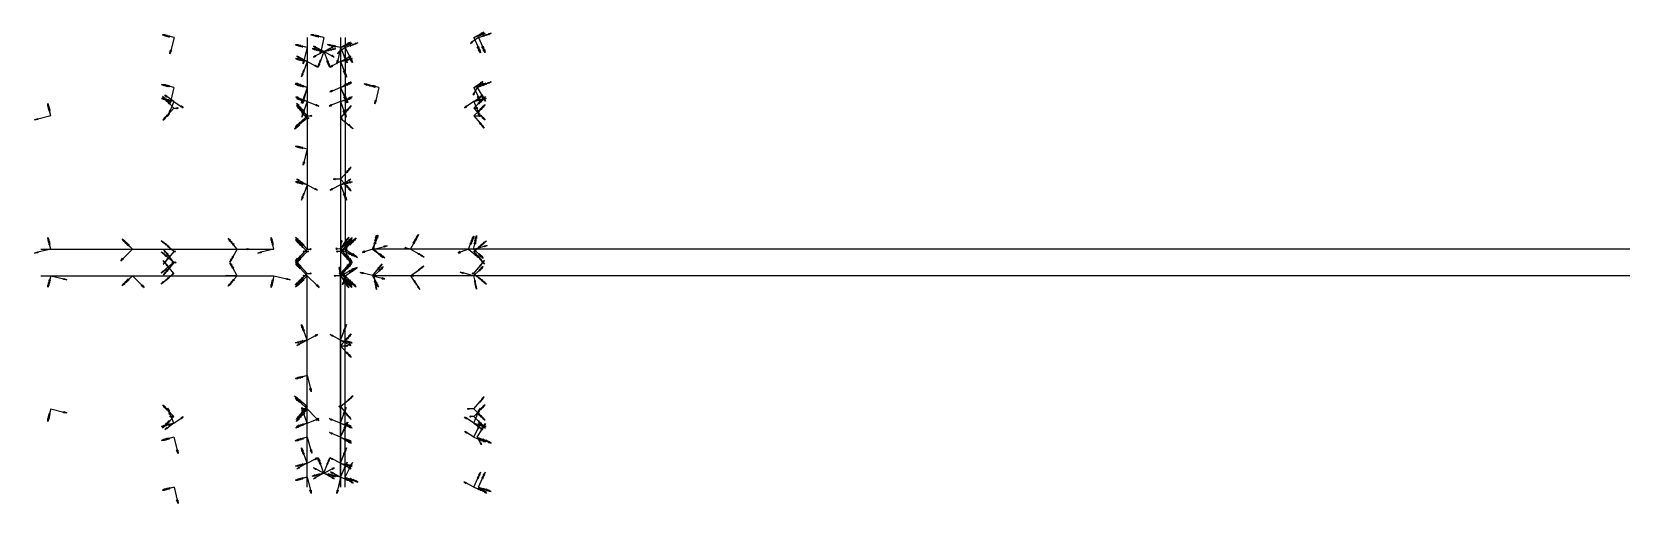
# Model space of a CAD drawing. Header units: millimetres. Extents: x -5736 to 14, y -73 to 73.
# Drawn here: x -940.6 to -463.4, y -73.2 to 69.2 of the extents above; entities that cross this region are included whole.
import ezdxf

# ---------------------------------------------------------------- set-up
doc = ezdxf.new("R2010")
doc.units = ezdxf.units.MM
for name, color, linetype in [('AutoDetect_10_36', 1, 'Continuous'), ('AutoDetect_10_43', 1, 'Continuous'), ('AutoDetect_11_42', 1, 'Continuous'), ('AutoDetect_12_40', 1, 'Continuous'), ('AutoDetect_13_39', 1, 'Continuous'), ('AutoDetect_14_38', 1, 'Continuous'), ('AutoDetect_20_46', 1, 'Continuous'), ('AutoDetect_21_45', 1, 'Continuous'), ('AutoDetect_22_54', 1, 'Continuous'), ('AutoDetect_23_53', 1, 'Continuous'), ('AutoDetect_25_25', 1, 'Continuous'), ('AutoDetect_27_24', 1, 'Continuous'), ('AutoDetect_30_34', 1, 'Continuous'), ('AutoDetect_31_35', 1, 'Continuous'), ('AutoDetect_32_30', 1, 'Continuous'), ('AutoDetect_34_31', 1, 'Continuous'), ('AutoDetect_36_48', 1, 'Continuous'), ('AutoDetect_37_49', 1, 'Continuous'), ('AutoDetect_84_41', 1, 'Continuous'), ('AutoDetect_85_50', 1, 'Continuous'), ('AutoDetect_85_52', 1, 'Continuous'), ('AutoDetect_86_23', 1, 'Continuous'), ('AutoDetect_87_29', 1, 'Continuous'), ('AutoDetect_88_27', 1, 'Continuous'), ('AutoDetect_89_33', 1, 'Continuous'), ('AutoDetect_90_26', 1, 'Continuous'), ('AutoDetect_91_32', 1, 'Continuous'), ('AutoDetect_9_37', 1, 'Continuous'), ('AutoDetect_9_44', 1, 'Continuous')]:
    doc.layers.add(name, color=color, linetype=linetype)

# ---------------------------------------------------------------- blocks, each defined once
blk = doc.blocks.new('Kontrollpunkt')
at = {"color": 0}
for q in [(0, 6), (8, 0), (0, 0, 4)]:
    blk.add_line((0, 0), q, dxfattribs=at)
for points in [[(0.25, 8, -0.25), (-0.25, 8, -0.25), (-0.25, 8, 0.25), (0, 10, 0), (-0.25, 8, -0.25), (0.25, 8, 0.25), (0, 10, 0), (0.25, 8, -0.25), (0.25, 8, 0.25), (-0.25, 8, 0.25)], [(0.25, 6, -0.25), (-0.25, 6, -0.25), (-0.25, 6, 0.25), (0, 8, 0), (-0.25, 6, -0.25), (0.25, 6, 0.25), (0, 8, 0), (0.25, 6, -0.25), (0.25, 6, 0.25), (-0.25, 6, 0.25)], [(0.25, 0.25, 4), (-0.25, 0.25, 4), (-0.25, -0.25, 4), (0, 0, 6), (-0.25, 0.25, 4), (0.25, -0.25, 4), (0, 0, 6), (0.25, 0.25, 4), (0.25, -0.25, 4), (-0.25, -0.25, 4)], [(0.25, 0.25, 6), (-0.25, 0.25, 6), (-0.25, -0.25, 6), (0, 0, 8), (-0.25, 0.25, 6), (0.25, -0.25, 6), (0, 0, 8), (0.25, 0.25, 6), (0.25, -0.25, 6), (-0.25, -0.25, 6)], [(0.25, 0.25, 8), (-0.25, 0.25, 8), (-0.25, -0.25, 8), (0, 0, 10), (-0.25, 0.25, 8), (0.25, -0.25, 8), (0, 0, 10), (0.25, 0.25, 8), (0.25, -0.25, 8), (-0.25, -0.25, 8)], [(8, 0.25, -0.25), (8, 0.25, 0.25), (8, -0.25, 0.25), (10, 0, 0), (8, 0.25, 0.25), (8, -0.25, -0.25), (10, 0, 0), (8, 0.25, -0.25), (8, -0.25, -0.25), (8, -0.25, 0.25)]]:
    blk.add_polyline3d(points, dxfattribs=at)

msp = doc.modelspace()

# ---------------------------------------------------------------- linework, layer by layer
at = {"layer": 'AutoDetect_10_36', "color": 1}
msp.add_line((-847.9, -67.5, -425), (-847.9, -4, -425), dxfattribs=at)
at = {"layer": 'AutoDetect_10_43', "color": 1}
msp.add_line((-847.9, 67.5, -425), (-847.9, 4, -425), dxfattribs=at)
at = {"layer": 'AutoDetect_11_42', "color": 1}
msp.add_line((-937.9, 4, -424.91), (-867.9, 4, -424.91), dxfattribs=at)
at = {"layer": 'AutoDetect_12_40', "color": 1}
msp.add_line((-937.9, -4, -424.91), (-867.9, -4, -424.91), dxfattribs=at)
at = {"layer": 'AutoDetect_13_39', "color": 1}
msp.add_line((-78.88, 4, -424.93), (-837.93, 4, -424.94), dxfattribs=at)
at = {"layer": 'AutoDetect_14_38', "color": 1}
msp.add_line((-78.88, -4, -424.93), (-837.93, -4, -424.94), dxfattribs=at)
at = {"layer": 'AutoDetect_20_46', "color": 1}
msp.add_line((-857.9, 63.3, -166.2), (-857.9, 23.3, -166.2), dxfattribs=at)
at = {"layer": 'AutoDetect_21_45', "color": 1}
msp.add_line((-847.9, 63.3, -166.2), (-847.9, 23.3, -166.2), dxfattribs=at)
at = {"layer": 'AutoDetect_22_54', "color": 1}
msp.add_line((-857.9, 63.3, -413.8), (-857.9, 23.3, -413.8), dxfattribs=at)
at = {"layer": 'AutoDetect_23_53', "color": 1}
msp.add_line((-847.9, 63.3, -413.8), (-847.9, 23.3, -413.8), dxfattribs=at)
at = {"layer": 'AutoDetect_25_25', "color": 1}
msp.add_line((-857.9, 3.3, -186.2), (-857.9, 3.3, -393.8), dxfattribs=at)
at = {"layer": 'AutoDetect_27_24', "color": 1}
msp.add_line((-847.9, 3.3, -186.2), (-847.9, 3.3, -393.8), dxfattribs=at)
at = {"layer": 'AutoDetect_30_34', "color": 1}
msp.add_line((-847.9, -63.3, -166.2), (-847.9, -23.3, -166.2), dxfattribs=at)
at = {"layer": 'AutoDetect_31_35', "color": 1}
msp.add_line((-857.9, -63.3, -166.2), (-857.9, -23.3, -166.2), dxfattribs=at)
at = {"layer": 'AutoDetect_32_30', "color": 1}
msp.add_line((-847.9, -3.3, -186.2), (-847.9, -3.3, -393.8), dxfattribs=at)
at = {"layer": 'AutoDetect_34_31', "color": 1}
msp.add_line((-857.9, -3.3, -186.2), (-857.9, -3.3, -393.8), dxfattribs=at)
at = {"layer": 'AutoDetect_36_48', "color": 1}
msp.add_line((-847.9, -63.3, -413.8), (-847.9, -23.3, -413.8), dxfattribs=at)
at = {"layer": 'AutoDetect_37_49', "color": 1}
msp.add_line((-857.9, -63.3, -413.8), (-857.9, -23.3, -413.8), dxfattribs=at)
at = {"layer": 'AutoDetect_84_41', "color": 1}
msp.add_line((-847.9, 67.5, -488.2), (-847.9, -67.5, -488.2), dxfattribs=at)
at = {"layer": 'AutoDetect_85_50', "color": 1}
msp.add_line((-846.5, -67.5, -483.3), (-846.5, -4, -483.3), dxfattribs=at)
at = {"layer": 'AutoDetect_85_52', "color": 1}
msp.add_line((-846.5, 67.5, -483.3), (-846.5, 4, -483.3), dxfattribs=at)
at = {"layer": 'AutoDetect_86_23', "color": 1}
msp.add_line((-47.41, 4, -719.53), (-838.28, 4, -485.74), dxfattribs=at)
at = {"layer": 'AutoDetect_87_29', "color": 1}
msp.add_line((-47.41, -4, -719.53), (-838.28, -4, -485.74), dxfattribs=at)
at = {"layer": 'AutoDetect_88_27', "color": 1}
msp.add_line((-857.9, 4, -483.31), (-857.9, 4, -434.91), dxfattribs=at)
at = {"layer": 'AutoDetect_89_33', "color": 1}
msp.add_line((-857.9, -4, -483.31), (-857.9, -4, -434.91), dxfattribs=at)
at = {"layer": 'AutoDetect_90_26', "color": 1}
msp.add_line((-847.87, 4, -434.93), (-847.92, 4, -472.87), dxfattribs=at)
at = {"layer": 'AutoDetect_91_32', "color": 1}
msp.add_line((-847.87, -4, -434.93), (-847.92, -4, -472.87), dxfattribs=at)
at = {"layer": 'AutoDetect_9_37', "color": 1}
msp.add_line((-857.9, -67.5, -425), (-857.9, -4, -425), dxfattribs=at)
at = {"layer": 'AutoDetect_9_44', "color": 1}
msp.add_line((-857.9, 67.5, -425), (-857.9, 4, -425), dxfattribs=at)

# ---------------------------------------------------------------- block references
at = {"layer": 'AutoDetect_10_36', "color": 2, "extrusion": (0.489863, -0.721158, -0.489863), "xscale": 0.5, "yscale": 0.5, "zscale": 0.5, "rotation": 283.9360321229203}
msp.add_blockref('Kontrollpunkt', (-703.63, -602.28, -204.28), dxfattribs=at)
at = {"layer": 'AutoDetect_10_36', "color": 2, "extrusion": (0.642788, -0.267641, -0.717769), "xscale": 0.5, "yscale": 0.5, "zscale": 0.5, "rotation": 271.0295386508609}
msp.add_blockref('Kontrollpunkt', (-374.39, -857.89, -210.84), dxfattribs=at)
at = {"layer": 'AutoDetect_10_36', "color": 2, "extrusion": (0.717769, -0.267641, -0.642788), "xscale": 0.5000000000000001, "yscale": 0.5000000000000001, "zscale": 0.5000000000000001, "rotation": 278.3618459724554}
msp.add_blockref('Kontrollpunkt', (-331.45, -800.36, -292.65), dxfattribs=at)
at = {"layer": 'AutoDetect_10_36', "color": 2, "extrusion": (0.683739, -0.254953, -0.683739), "rotation": 275.2664775747556}
for p, xscale, yscale, zscale in [((-356.67, -837.93, -272.71), 0.5000000000000001, 0.5000000000000001, 0.5000000000000001), ((-345.51, -807.9, -248.04), 0.5, 0.5, 0.5)]:
    msp.add_blockref('Kontrollpunkt', p, dxfattribs=dict(at, xscale=xscale, yscale=yscale, zscale=zscale))
at = {"layer": 'AutoDetect_10_43', "color": 2, "extrusion": (0.683739, 0.254953, -0.683739)}
for p, xscale, yscale, zscale, rotation in [((345.51, -807.9, -248.04), 0.5000000000000002, 0.5000000000000002, 0.5000000000000002, 84.73352562567366), ((356.67, -837.93, -272.71), 0.5, 0.5, 0.5, 84.73352562567369)]:
    msp.add_blockref('Kontrollpunkt', p, dxfattribs=dict(at, xscale=xscale, yscale=yscale, zscale=zscale, rotation=rotation))
at = {"layer": 'AutoDetect_10_43', "color": 2, "extrusion": (0.642788, 0.267641, -0.717769), "xscale": 0.5, "yscale": 0.5, "zscale": 0.5, "rotation": 88.97046347296873}
msp.add_blockref('Kontrollpunkt', (374.39, -857.89, -210.84), dxfattribs=at)
at = {"layer": 'AutoDetect_10_43', "color": 2, "extrusion": (0.717769, 0.267641, -0.642788), "xscale": 0.5000000000000001, "yscale": 0.5000000000000001, "zscale": 0.5000000000000001, "rotation": 81.63815804849517}
msp.add_blockref('Kontrollpunkt', (331.46, -800.36, -292.65), dxfattribs=at)
at = {"layer": 'AutoDetect_10_43', "color": 2, "extrusion": (0.489864, 0.721157, -0.489864), "xscale": 0.5, "yscale": 0.5, "zscale": 0.5, "rotation": 76.06412786839107}
msp.add_blockref('Kontrollpunkt', (703.63, -602.28, -204.28), dxfattribs=at)
at = {"layer": 'AutoDetect_11_42', "color": 1, "extrusion": (-0.185348, 0.743283, -0.642788), "xscale": 0.5000000000000001, "yscale": 0.5000000000000001, "zscale": 0.5000000000000001}
msp.add_blockref('Kontrollpunkt', (896.47, -152.73, 479.17), dxfattribs=at)
at = {"layer": 'AutoDetect_11_42', "color": 1, "extrusion": (-0.57735, 0.57735, -0.57735), "xscale": 0.5, "yscale": 0.5, "zscale": 0.5, "rotation": 359.4499946867196}
msp.add_blockref('Kontrollpunkt', (575.51, -11.4, 789.13), dxfattribs=at)
at = {"layer": 'AutoDetect_11_42', "color": 1, "extrusion": (-0.173648, 0.696364, -0.696364)}
for p, xscale, yscale, zscale in [((906.15, -144.73, 461.02), 0.5000000000000001, 0.5000000000000001, 0.5000000000000001), ((841.14, -156.02, 449.39), 0.5, 0.5, 0.5)]:
    msp.add_blockref('Kontrollpunkt', p, dxfattribs=dict(at, xscale=xscale, yscale=yscale, zscale=zscale))
at = {"layer": 'AutoDetect_11_42', "color": 1, "extrusion": (-0.6047, 0.592475, -0.53227), "xscale": 0.5, "yscale": 0.5, "zscale": 0.5}
msp.add_blockref('Kontrollpunkt', (634.28, -29.88, 790.23), dxfattribs=at)
at = {"layer": 'AutoDetect_12_40', "color": 1, "extrusion": (-0.173648, -0.696364, -0.696364), "xscale": 0.5000000000000001, "yscale": 0.5000000000000001, "zscale": 0.5000000000000001}
for p in [(-906.15, -144.73, 461.02), (-841.14, -156.02, 449.39)]:
    msp.add_blockref('Kontrollpunkt', p, dxfattribs=at)
at = {"layer": 'AutoDetect_12_40', "color": 1, "extrusion": (-0.6047, -0.592475, -0.53227), "xscale": 0.5, "yscale": 0.5, "zscale": 0.5}
msp.add_blockref('Kontrollpunkt', (-634.28, -29.88, 790.23), dxfattribs=at)
at = {"layer": 'AutoDetect_12_40', "color": 1, "extrusion": (-0.185348, -0.743283, -0.642788), "xscale": 0.5000000000000001, "yscale": 0.5000000000000001, "zscale": 0.5000000000000001}
msp.add_blockref('Kontrollpunkt', (-896.47, -152.73, 479.17), dxfattribs=at)
at = {"layer": 'AutoDetect_12_40', "color": 1, "extrusion": (-0.57735, -0.57735, -0.57735), "xscale": 0.5, "yscale": 0.5, "zscale": 0.5, "rotation": 0.5500053132810849}
msp.add_blockref('Kontrollpunkt', (-575.51, -11.4, 789.13), dxfattribs=at)
at = {"layer": 'AutoDetect_13_39', "color": 1, "extrusion": (0.173645, 0.833013, -0.525297), "xscale": 0.5000000000000001, "yscale": 0.5000000000000001, "zscale": 0.5000000000000001, "rotation": 138.2629874820745}
msp.add_blockref('Kontrollpunkt', (821.11, -449.36, 81.05), dxfattribs=at)
at = {"layer": 'AutoDetect_13_39', "color": 1, "extrusion": (0.173646, 0.810863, -0.558881), "xscale": 0.5, "yscale": 0.5, "zscale": 0.5, "rotation": 137.760154664141}
msp.add_blockref('Kontrollpunkt', (790.85, -444.75, 100.44), dxfattribs=at)
at = {"layer": 'AutoDetect_14_38', "color": 1, "extrusion": (0.173645, -0.829124, -0.531413), "xscale": 0.5, "yscale": 0.5, "zscale": 0.5, "rotation": 221.4138782684639}
msp.add_blockref('Kontrollpunkt', (-820.95, -449.17, 83.63), dxfattribs=at)
at = {"layer": 'AutoDetect_14_38', "color": 1, "extrusion": (0.173646, -0.810858, -0.558888), "xscale": 0.5, "yscale": 0.5, "zscale": 0.5, "rotation": 222.2395085929658}
msp.add_blockref('Kontrollpunkt', (-790.85, -444.75, 100.45), dxfattribs=at)
at = {"layer": 'AutoDetect_20_46', "color": 1, "extrusion": (-0.696364, 0.173648, -0.696364), "rotation": 279.7183999161086}
for p, xscale, yscale, zscale in [((144.94, 438.96, 748.51), 0.5000000000000001, 0.5000000000000001, 0.5000000000000001), ((149.06, 470.54, 723.61), 0.4999999999999999, 0.4999999999999999, 0.4999999999999999), ((184.96, 464.31, 717.19), 0.5000000000000001, 0.5000000000000001, 0.5000000000000001)]:
    msp.add_blockref('Kontrollpunkt', p, dxfattribs=dict(at, xscale=xscale, yscale=yscale, zscale=zscale))
at = {"layer": 'AutoDetect_20_46', "color": 1, "extrusion": (-0.743283, 0.185348, -0.642788), "xscale": 0.5, "yscale": 0.5, "zscale": 0.5, "rotation": 283.7118257682571}
msp.add_blockref('Kontrollpunkt', (170.39, 440.97, 782.53), dxfattribs=at)
at = {"layer": 'AutoDetect_20_46', "color": 1, "extrusion": (-0.642788, 0.185348, -0.743283), "xscale": 0.5000000000000001, "yscale": 0.5000000000000001, "zscale": 0.5000000000000001, "rotation": 274.4223825593739}
msp.add_blockref('Kontrollpunkt', (191.28, 484.7, 713.66), dxfattribs=at)
at = {"layer": 'AutoDetect_21_45', "color": 1, "extrusion": (0.696364, 0.173648, -0.696364)}
for p, xscale, yscale, zscale, rotation in [((267.78, -713.6, -439.35), 0.5, 0.5, 0.5, 80.28160008389149), ((263.66, -682.02, -464.24), 0.5, 0.5, 0.5, 80.28160008389149), ((227.76, -688.25, -470.67), 0.5000000000000001, 0.5000000000000001, 0.5000000000000001, 80.28160008389143)]:
    msp.add_blockref('Kontrollpunkt', p, dxfattribs=dict(at, xscale=xscale, yscale=yscale, zscale=zscale, rotation=rotation))
at = {"layer": 'AutoDetect_21_45', "color": 1, "extrusion": (0.642788, 0.185348, -0.743283), "xscale": 0.5, "yscale": 0.5, "zscale": 0.5, "rotation": 85.57761744062603}
msp.add_blockref('Kontrollpunkt', (281.33, -733.55, -382.8), dxfattribs=at)
at = {"layer": 'AutoDetect_21_45', "color": 1, "extrusion": (0.743283, 0.185348, -0.642788), "xscale": 0.5, "yscale": 0.5, "zscale": 0.5, "rotation": 76.28817423174286}
msp.add_blockref('Kontrollpunkt', (242.34, -622.91, -485.35), dxfattribs=at)
at = {"layer": 'AutoDetect_22_54', "color": 1, "extrusion": (-0.696364, 0.173648, 0.696364)}
for p, xscale, yscale, zscale, rotation in [((149.06, -886.79, 319.73), 0.5000000000000001, 0.5000000000000001, 0.5000000000000001, 260.2816000838914), ((144.94, -855.21, 344.62), 0.5, 0.5, 0.5, 260.2816000838915), ((184.96, -880.56, 313.3), 0.5000000000000001, 0.5000000000000001, 0.5000000000000001, 260.2816000838913)]:
    msp.add_blockref('Kontrollpunkt', p, dxfattribs=dict(at, xscale=xscale, yscale=yscale, zscale=zscale, rotation=rotation))
at = {"layer": 'AutoDetect_22_54', "color": 1, "extrusion": (-0.743283, 0.185348, 0.642788), "xscale": 0.5, "yscale": 0.5, "zscale": 0.5, "rotation": 256.2881742317428}
msp.add_blockref('Kontrollpunkt', (170.39, -885.27, 409.72), dxfattribs=at)
at = {"layer": 'AutoDetect_22_54', "color": 1, "extrusion": (-0.642788, 0.185348, 0.743283), "xscale": 0.5, "yscale": 0.5, "zscale": 0.5, "rotation": 265.577617440626}
msp.add_blockref('Kontrollpunkt', (191.28, -872.7, 282.56), dxfattribs=at)
at = {"layer": 'AutoDetect_23_53', "color": 1, "extrusion": (0.696364, 0.173648, 0.696364), "rotation": 99.71839991610851}
for p, xscale, yscale, zscale in [((267.78, 297.34, -843.23), 0.4999999999999999, 0.4999999999999999, 0.4999999999999999), ((263.66, 265.76, -868.13), 0.5, 0.5, 0.5), ((227.76, 272, -874.55), 0.5, 0.5, 0.5)]:
    msp.add_blockref('Kontrollpunkt', p, dxfattribs=dict(at, xscale=xscale, yscale=yscale, zscale=zscale))
at = {"layer": 'AutoDetect_23_53', "color": 1, "extrusion": (0.642788, 0.185348, 0.743283), "xscale": 0.5, "yscale": 0.5, "zscale": 0.5, "rotation": 94.422382559374}
msp.add_blockref('Kontrollpunkt', (281.33, 345.55, -813.9), dxfattribs=at)
at = {"layer": 'AutoDetect_23_53', "color": 1, "extrusion": (0.743283, 0.185348, 0.642788), "xscale": 0.5000000000000001, "yscale": 0.5000000000000001, "zscale": 0.5000000000000001, "rotation": 103.7118257682572}
msp.add_blockref('Kontrollpunkt', (242.34, 178.61, -858.17), dxfattribs=at)
at = {"layer": 'AutoDetect_25_25', "color": 1, "extrusion": (-0.696364, 0.696364, -0.173648), "xscale": 0.5, "yscale": 0.5, "zscale": 0.5, "rotation": 260.1346154045213}
msp.add_blockref('Kontrollpunkt', (602.17, -46.75, 686.19), dxfattribs=at)
at = {"layer": 'AutoDetect_25_25', "color": 1, "extrusion": (-0.642788, 0.764525, -0.048221), "xscale": 0.5, "yscale": 0.5, "zscale": 0.5, "rotation": 266.7164316670053}
msp.add_blockref('Kontrollpunkt', (628.78, -178.74, 594.54), dxfattribs=at)
at = {"layer": 'AutoDetect_25_25', "color": 1, "extrusion": (-0.764525, 0.642788, -0.048221), "xscale": 0.5, "yscale": 0.5, "zscale": 0.5, "rotation": 267.6783527770851}
msp.add_blockref('Kontrollpunkt', (575.3, -173.72, 698.58), dxfattribs=at)
at = {"layer": 'AutoDetect_25_25', "color": 1, "extrusion": (-0.696364, 0.696364, 0.173648), "xscale": 0.5, "yscale": 0.5, "zscale": 0.5, "rotation": 279.8750728147097}
for p in [(604.29, -328.5, 560.43), (604.29, -493.56, 531.32)]:
    msp.add_blockref('Kontrollpunkt', p, dxfattribs=at)
at = {"layer": 'AutoDetect_25_25', "color": 1, "extrusion": (-0.706405, 0.706405, -0.044555), "xscale": 0.5000000000000001, "yscale": 0.5000000000000001, "zscale": 0.5000000000000001, "rotation": 267.4488682877328}
msp.add_blockref('Kontrollpunkt', (604.29, -158.88, 616.65), dxfattribs=at)
at = {"layer": 'AutoDetect_27_24', "color": 1, "extrusion": (0.696364, 0.696364, -0.173648), "xscale": 0.5, "yscale": 0.5, "zscale": 0.5, "rotation": 99.86538459547872}
msp.add_blockref('Kontrollpunkt', (604.01, -256.2, -501.66), dxfattribs=at)
at = {"layer": 'AutoDetect_27_24', "color": 1, "extrusion": (0.642788, 0.764525, -0.048221), "xscale": 0.5, "yscale": 0.5, "zscale": 0.5, "rotation": 93.28356833299465}
msp.add_blockref('Kontrollpunkt', (676.86, -231.67, -501.92), dxfattribs=at)
at = {"layer": 'AutoDetect_27_24', "color": 1, "extrusion": (0.696364, 0.696364, 0.173648), "xscale": 0.4999999999999999, "yscale": 0.4999999999999999, "zscale": 0.4999999999999999, "rotation": 80.12492718529033}
for p in [(601.89, -119.05, -627.42), (601.89, -284.11, -656.53)]:
    msp.add_blockref('Kontrollpunkt', p, dxfattribs=at)
at = {"layer": 'AutoDetect_27_24', "color": 1, "extrusion": (0.706405, 0.706405, -0.044555), "xscale": 0.5000000000000001, "yscale": 0.5000000000000001, "zscale": 0.5000000000000001, "rotation": 92.5511317122673}
msp.add_blockref('Kontrollpunkt', (601.89, -212.62, -588.33), dxfattribs=at)
at = {"layer": 'AutoDetect_27_24', "color": 1, "extrusion": (0.764525, 0.642788, -0.048221), "xscale": 0.5000000000000001, "yscale": 0.5000000000000001, "zscale": 0.5000000000000001, "rotation": 92.32164722291489}
msp.add_blockref('Kontrollpunkt', (522.44, -236.68, -605.54), dxfattribs=at)
at = {"layer": 'AutoDetect_30_34', "color": 1, "extrusion": (0.696364, -0.173648, -0.696364), "rotation": 279.7183999161086}
for p, xscale, yscale, zscale in [((-227.76, -688.25, -470.67), 0.5000000000000001, 0.5000000000000001, 0.5000000000000001), ((-267.78, -713.6, -439.35), 0.5000000000000001, 0.5000000000000001, 0.5000000000000001), ((-263.66, -682.02, -464.24), 0.4999999999999999, 0.4999999999999999, 0.4999999999999999)]:
    msp.add_blockref('Kontrollpunkt', p, dxfattribs=dict(at, xscale=xscale, yscale=yscale, zscale=zscale))
at = {"layer": 'AutoDetect_30_34', "color": 1, "extrusion": (0.642788, -0.185348, -0.743283), "xscale": 0.5000000000000001, "yscale": 0.5000000000000001, "zscale": 0.5000000000000001, "rotation": 274.4223825593739}
msp.add_blockref('Kontrollpunkt', (-281.33, -733.55, -382.8), dxfattribs=at)
at = {"layer": 'AutoDetect_30_34', "color": 1, "extrusion": (0.743283, -0.185348, -0.642788), "xscale": 0.5, "yscale": 0.5, "zscale": 0.5, "rotation": 283.7118257682571}
msp.add_blockref('Kontrollpunkt', (-242.34, -622.91, -485.35), dxfattribs=at)
at = {"layer": 'AutoDetect_31_35', "color": 1, "extrusion": (-0.696364, -0.173648, -0.696364)}
for p, xscale, yscale, zscale, rotation in [((-184.96, 464.31, 717.19), 0.5000000000000001, 0.5000000000000001, 0.5000000000000001, 80.28160008389143), ((-149.06, 470.54, 723.61), 0.5, 0.5, 0.5, 80.28160008389149), ((-144.94, 438.96, 748.51), 0.5, 0.5, 0.5, 80.28160008389149)]:
    msp.add_blockref('Kontrollpunkt', p, dxfattribs=dict(at, xscale=xscale, yscale=yscale, zscale=zscale, rotation=rotation))
at = {"layer": 'AutoDetect_31_35', "color": 1, "extrusion": (-0.743283, -0.185348, -0.642788), "xscale": 0.5, "yscale": 0.5, "zscale": 0.5, "rotation": 76.28817423174286}
msp.add_blockref('Kontrollpunkt', (-170.39, 440.97, 782.53), dxfattribs=at)
at = {"layer": 'AutoDetect_31_35', "color": 1, "extrusion": (-0.642788, -0.185348, -0.743283), "xscale": 0.5, "yscale": 0.5, "zscale": 0.5, "rotation": 85.57761744062603}
msp.add_blockref('Kontrollpunkt', (-191.28, 484.7, 713.66), dxfattribs=at)
at = {"layer": 'AutoDetect_32_30', "color": 1, "extrusion": (0.706405, -0.706405, -0.044555), "xscale": 0.5000000000000001, "yscale": 0.5000000000000001, "zscale": 0.5000000000000001, "rotation": 267.4488682877328}
msp.add_blockref('Kontrollpunkt', (-601.89, -212.62, -588.33), dxfattribs=at)
at = {"layer": 'AutoDetect_32_30', "color": 1, "extrusion": (0.696364, -0.696364, 0.173648), "xscale": 0.5, "yscale": 0.5, "zscale": 0.5, "rotation": 279.8750728147097}
for p in [(-601.89, -119.05, -627.42), (-601.89, -284.11, -656.53)]:
    msp.add_blockref('Kontrollpunkt', p, dxfattribs=at)
at = {"layer": 'AutoDetect_32_30', "color": 1, "extrusion": (0.764525, -0.642788, -0.048221), "xscale": 0.5, "yscale": 0.5, "zscale": 0.5, "rotation": 267.6783527770851}
msp.add_blockref('Kontrollpunkt', (-522.44, -236.68, -605.54), dxfattribs=at)
at = {"layer": 'AutoDetect_32_30', "color": 1, "extrusion": (0.642788, -0.764525, -0.048221), "xscale": 0.5000000000000001, "yscale": 0.5000000000000001, "zscale": 0.5000000000000001, "rotation": 266.7164316670053}
msp.add_blockref('Kontrollpunkt', (-676.86, -231.67, -501.92), dxfattribs=at)
at = {"layer": 'AutoDetect_32_30', "color": 1, "extrusion": (0.696364, -0.696364, -0.173648), "xscale": 0.5, "yscale": 0.5, "zscale": 0.5, "rotation": 260.1346154045213}
msp.add_blockref('Kontrollpunkt', (-604.01, -256.2, -501.66), dxfattribs=at)
at = {"layer": 'AutoDetect_34_31', "color": 1, "extrusion": (-0.764525, -0.642788, -0.048221), "xscale": 0.5, "yscale": 0.5, "zscale": 0.5, "rotation": 92.32164722291492}
msp.add_blockref('Kontrollpunkt', (-575.3, -173.72, 698.58), dxfattribs=at)
at = {"layer": 'AutoDetect_34_31', "color": 1, "extrusion": (-0.706405, -0.706405, -0.044555), "xscale": 0.5, "yscale": 0.5, "zscale": 0.5, "rotation": 92.55113171226733}
msp.add_blockref('Kontrollpunkt', (-604.29, -158.88, 616.65), dxfattribs=at)
at = {"layer": 'AutoDetect_34_31', "color": 1, "extrusion": (-0.696364, -0.696364, 0.173648), "xscale": 0.5, "yscale": 0.5, "zscale": 0.5, "rotation": 80.12492718529036}
for p in [(-604.29, -328.5, 560.43), (-604.29, -493.56, 531.32)]:
    msp.add_blockref('Kontrollpunkt', p, dxfattribs=at)
at = {"layer": 'AutoDetect_34_31', "color": 1, "extrusion": (-0.696364, -0.696364, -0.173648), "xscale": 0.5, "yscale": 0.5, "zscale": 0.5, "rotation": 99.86538459547872}
msp.add_blockref('Kontrollpunkt', (-602.17, -46.75, 686.19), dxfattribs=at)
at = {"layer": 'AutoDetect_34_31', "color": 1, "extrusion": (-0.642788, -0.764525, -0.048221), "xscale": 0.5000000000000001, "yscale": 0.5000000000000001, "zscale": 0.5000000000000001, "rotation": 93.28356833299468}
msp.add_blockref('Kontrollpunkt', (-628.78, -178.74, 594.54), dxfattribs=at)
at = {"layer": 'AutoDetect_36_48', "color": 1, "extrusion": (0.696364, -0.173648, 0.696364)}
for p, xscale, yscale, zscale, rotation in [((-227.76, 272, -874.55), 0.5000000000000001, 0.5000000000000001, 0.5000000000000001, 260.2816000838912), ((-263.66, 265.76, -868.13), 0.5000000000000001, 0.5000000000000001, 0.5000000000000001, 260.2816000838914), ((-267.78, 297.34, -843.23), 0.5, 0.5, 0.5, 260.2816000838915)]:
    msp.add_blockref('Kontrollpunkt', p, dxfattribs=dict(at, xscale=xscale, yscale=yscale, zscale=zscale, rotation=rotation))
at = {"layer": 'AutoDetect_36_48', "color": 1, "extrusion": (0.642788, -0.185348, 0.743283), "xscale": 0.5, "yscale": 0.5, "zscale": 0.5, "rotation": 265.577617440626}
msp.add_blockref('Kontrollpunkt', (-281.33, 345.55, -813.9), dxfattribs=at)
at = {"layer": 'AutoDetect_36_48', "color": 1, "extrusion": (0.743283, -0.185348, 0.642788), "xscale": 0.5, "yscale": 0.5, "zscale": 0.5, "rotation": 256.2881742317428}
msp.add_blockref('Kontrollpunkt', (-242.34, 178.61, -858.17), dxfattribs=at)
at = {"layer": 'AutoDetect_37_49', "color": 1, "extrusion": (-0.696364, -0.173648, 0.696364), "rotation": 99.71839991610851}
for p, xscale, yscale, zscale in [((-184.96, -880.56, 313.3), 0.5, 0.5, 0.5), ((-149.06, -886.79, 319.73), 0.5, 0.5, 0.5), ((-144.94, -855.21, 344.62), 0.4999999999999999, 0.4999999999999999, 0.4999999999999999)]:
    msp.add_blockref('Kontrollpunkt', p, dxfattribs=dict(at, xscale=xscale, yscale=yscale, zscale=zscale))
at = {"layer": 'AutoDetect_37_49', "color": 1, "extrusion": (-0.743283, -0.185348, 0.642788), "xscale": 0.5000000000000001, "yscale": 0.5000000000000001, "zscale": 0.5000000000000001, "rotation": 103.7118257682572}
msp.add_blockref('Kontrollpunkt', (-170.39, -885.27, 409.72), dxfattribs=at)
at = {"layer": 'AutoDetect_37_49', "color": 1, "extrusion": (-0.642788, -0.185348, 0.743283), "xscale": 0.5, "yscale": 0.5, "zscale": 0.5, "rotation": 94.422382559374}
msp.add_blockref('Kontrollpunkt', (-191.28, -872.7, 282.56), dxfattribs=at)
at = {"layer": 'AutoDetect_84_41', "color": 1, "extrusion": (-0.788921, 0.173648, -0.589449), "xscale": 0.5000000000000001, "yscale": 0.5000000000000001, "zscale": 0.5000000000000001}
for p in [(117.42, 137.48, 948.78), (119.27, 101.91, 967.89), (245.26, 85.57, 945.49)]:
    msp.add_blockref('Kontrollpunkt', p, dxfattribs=at)
at = {"layer": 'AutoDetect_84_41', "color": 1, "extrusion": (-0.642788, 0.216474, -0.734822), "xscale": 0.5, "yscale": 0.5, "zscale": 0.5, "rotation": 1.713440057115112}
msp.add_blockref('Kontrollpunkt', (224.05, 288.76, 910.56), dxfattribs=at)
at = {"layer": 'AutoDetect_84_41', "color": 1, "extrusion": (-0.886901, 0.216474, -0.408099), "xscale": 0.5, "yscale": 0.5, "zscale": 0.5, "rotation": 0.2398004506056437}
msp.add_blockref('Kontrollpunkt', (147.32, -116.8, 955.87), dxfattribs=at)
at = {"layer": 'AutoDetect_85_50', "color": 2, "extrusion": (0.666367, -0.674778, 0.317223), "xscale": 0.5000000000000001, "yscale": 0.5000000000000001, "zscale": 0.5000000000000001, "rotation": 240.6606427148365}
msp.add_blockref('Kontrollpunkt', (-605.12, -270.56, -714.69), dxfattribs=at)
at = {"layer": 'AutoDetect_85_50', "color": 2, "extrusion": (0.642788, -0.344765, 0.684077), "xscale": 0.5000000000000001, "yscale": 0.5000000000000001, "zscale": 0.5000000000000001, "rotation": 274.06074508838}
msp.add_blockref('Kontrollpunkt', (-447.03, 157.92, -842.27), dxfattribs=at)
at = {"layer": 'AutoDetect_85_50', "color": 2, "extrusion": (0.838238, -0.344765, 0.422485), "xscale": 0.5, "yscale": 0.5, "zscale": 0.5, "rotation": 251.3905929495788}
msp.add_blockref('Kontrollpunkt', (-355.46, -141.86, -867.36), dxfattribs=at)
at = {"layer": 'AutoDetect_85_50', "color": 2, "extrusion": (0.766955, -0.288803, 0.573038), "xscale": 0.5, "yscale": 0.5, "zscale": 0.5, "rotation": 260.4270789071961}
msp.add_blockref('Kontrollpunkt', (-358.67, 44.85, -907.55), dxfattribs=at)
at = {"layer": 'AutoDetect_85_50', "color": 2, "extrusion": (0.773795, -0.258819, 0.578148), "xscale": 0.5, "yscale": 0.5, "zscale": 0.5, "rotation": 259.8292088768807}
msp.add_blockref('Kontrollpunkt', (-319.84, 21.57, -895.87), dxfattribs=at)
at = {"layer": 'AutoDetect_85_52', "color": 2, "extrusion": (0.773795, 0.258819, 0.578148), "xscale": 0.5000000000000001, "yscale": 0.5000000000000001, "zscale": 0.5000000000000001, "rotation": 100.1707896685884}
msp.add_blockref('Kontrollpunkt', (319.84, 21.57, -895.87), dxfattribs=at)
at = {"layer": 'AutoDetect_85_52', "color": 2, "extrusion": (0.766955, 0.288803, 0.573038), "xscale": 0.5000000000000001, "yscale": 0.5000000000000001, "zscale": 0.5000000000000001, "rotation": 99.5729181681226}
msp.add_blockref('Kontrollpunkt', (358.67, 44.85, -907.55), dxfattribs=at)
at = {"layer": 'AutoDetect_85_52', "color": 2, "extrusion": (0.642788, 0.344765, 0.684077), "xscale": 0.5000000000000001, "yscale": 0.5000000000000001, "zscale": 0.5000000000000001, "rotation": 85.93925427284061}
msp.add_blockref('Kontrollpunkt', (447.03, 157.92, -842.27), dxfattribs=at)
at = {"layer": 'AutoDetect_85_52', "color": 2, "extrusion": (0.838238, 0.344765, 0.422485), "xscale": 0.5, "yscale": 0.5, "zscale": 0.5, "rotation": 108.6094028346482}
msp.add_blockref('Kontrollpunkt', (355.46, -141.86, -867.36), dxfattribs=at)
at = {"layer": 'AutoDetect_85_52', "color": 2, "extrusion": (0.666337, 0.674803, 0.317232), "xscale": 0.5, "yscale": 0.5, "zscale": 0.5, "rotation": 119.3397473073228}
msp.add_blockref('Kontrollpunkt', (605.14, -270.56, -714.67), dxfattribs=at)
at = {"layer": 'AutoDetect_86_23', "color": 1, "extrusion": (0.31807, 0.827094, 0.463407), "xscale": 0.5, "yscale": 0.5, "zscale": 0.5, "rotation": 60.42766521827973}
msp.add_blockref('Kontrollpunkt', (783.85, -292.73, -488.42), dxfattribs=at)
at = {"layer": 'AutoDetect_86_23', "color": 1, "extrusion": (0.334838, 0.785719, 0.520125), "xscale": 0.5, "yscale": 0.5, "zscale": 0.5, "rotation": 61.32745380561585}
msp.add_blockref('Kontrollpunkt', (746.27, -258.97, -524.98), dxfattribs=at)
at = {"layer": 'AutoDetect_87_29', "color": 2, "extrusion": (0.363939, -0.696364, 0.618567), "xscale": 0.5, "yscale": 0.5, "zscale": 0.5, "rotation": 304.2680108156455}
msp.add_blockref('Kontrollpunkt', (-744.78, -143.68, -602.76), dxfattribs=at)
at = {"layer": 'AutoDetect_88_27', "color": 1, "extrusion": (-0.642788, 0.743283, -0.185348), "xscale": 0.5, "yscale": 0.5, "zscale": 0.5, "rotation": 257.8552848271177}
msp.add_blockref('Kontrollpunkt', (620.12, -350.02, 670.95), dxfattribs=at)
at = {"layer": 'AutoDetect_88_27', "color": 1, "extrusion": (-0.544775, 0.626221, -0.557733), "xscale": 0.5000000000000001, "yscale": 0.5000000000000001, "zscale": 0.5000000000000001, "rotation": 237.3353985225473}
msp.add_blockref('Kontrollpunkt', (660.47, -59.48, 738.59), dxfattribs=at)
at = {"layer": 'AutoDetect_88_27', "color": 1, "extrusion": (-0.696364, 0.696364, -0.173648), "xscale": 0.5, "yscale": 0.5, "zscale": 0.5, "rotation": 260.1489238834161}
for p in [(603.8, -367.18, 683.6), (603.8, -322.47, 675.71)]:
    msp.add_blockref('Kontrollpunkt', p, dxfattribs=at)
at = {"layer": 'AutoDetect_88_27', "color": 1, "extrusion": (-0.631799, 0.772937, 0.058293), "xscale": 0.5, "yscale": 0.5, "zscale": 0.5, "rotation": 274.5365598871133}
msp.add_blockref('Kontrollpunkt', (695.2, -499.73, 540.04), dxfattribs=at)
at = {"layer": 'AutoDetect_89_33', "color": 1, "extrusion": (-0.631799, -0.772937, 0.058293), "xscale": 0.5, "yscale": 0.5, "zscale": 0.5, "rotation": 85.46344011288667}
msp.add_blockref('Kontrollpunkt', (-695.2, -499.73, 540.04), dxfattribs=at)
at = {"layer": 'AutoDetect_89_33', "color": 1, "extrusion": (-0.544775, -0.626221, -0.557733), "xscale": 0.5, "yscale": 0.5, "zscale": 0.5, "rotation": 122.6646014807131}
msp.add_blockref('Kontrollpunkt', (-660.47, -59.48, 738.59), dxfattribs=at)
at = {"layer": 'AutoDetect_89_33', "color": 1, "extrusion": (-0.696364, -0.696364, -0.173648), "xscale": 0.5, "yscale": 0.5, "zscale": 0.5, "rotation": 99.85107611658391}
for p in [(-603.8, -367.18, 683.6), (-603.8, -322.47, 675.71)]:
    msp.add_blockref('Kontrollpunkt', p, dxfattribs=at)
at = {"layer": 'AutoDetect_89_33', "color": 1, "extrusion": (-0.642788, -0.743283, -0.185348), "xscale": 0.5000000000000002, "yscale": 0.5000000000000002, "zscale": 0.5000000000000002, "rotation": 102.1447151728823}
msp.add_blockref('Kontrollpunkt', (-620.12, -350.02, 670.95), dxfattribs=at)
at = {"layer": 'AutoDetect_90_26', "color": 2, "extrusion": (0.675481, 0.675933, -0.294687), "xscale": 0.5, "yscale": 0.5, "zscale": 0.5, "rotation": 106.4299367618516}
for p in [(602.53, -565.24, -390.71), (602.56, -591.4, -441.84)]:
    msp.add_blockref('Kontrollpunkt', p, dxfattribs=at)
at = {"layer": 'AutoDetect_90_26', "color": 2, "extrusion": (0.696497, 0.696231, 0.173648), "xscale": 0.5000000000000001, "yscale": 0.5000000000000001, "zscale": 0.5000000000000001, "rotation": 77.97925078405689}
msp.add_blockref('Kontrollpunkt', (602.29, -362.05, -669.91), dxfattribs=at)
at = {"layer": 'AutoDetect_90_26', "color": 2, "extrusion": (0.469126, 0.876623, 0.107014), "xscale": 0.4999999999999999, "yscale": 0.4999999999999999, "zscale": 0.4999999999999999, "rotation": 70.93275346563122}
msp.add_blockref('Kontrollpunkt', (730.92, -419.96, -434.05), dxfattribs=at)
at = {"layer": 'AutoDetect_90_26', "color": 2, "extrusion": (0.642788, 0.702211, -0.306143), "xscale": 0.5, "yscale": 0.5, "zscale": 0.5, "rotation": 108.612480496109}
msp.add_blockref('Kontrollpunkt', (608.55, -605.91, -425.9), dxfattribs=at)
at = {"layer": 'AutoDetect_91_32', "color": 2, "extrusion": (0.642788, -0.705163, -0.299281), "xscale": 0.5, "yscale": 0.5, "zscale": 0.5, "rotation": 251.7055694916053}
msp.add_blockref('Kontrollpunkt', (-609.78, -602.45, -429.04), dxfattribs=at)
at = {"layer": 'AutoDetect_91_32', "color": 2, "extrusion": (0.677027, -0.677468, -0.287527), "xscale": 0.5000000000000001, "yscale": 0.5000000000000001, "zscale": 0.5000000000000001, "rotation": 253.9487110212428}
for p in [(-602.55, -588.08, -446.26), (-602.53, -562.3, -394.93)]:
    msp.add_blockref('Kontrollpunkt', p, dxfattribs=at)
at = {"layer": 'AutoDetect_91_32', "color": 2, "extrusion": (0.696497, -0.696231, 0.173648), "xscale": 0.5, "yscale": 0.5, "zscale": 0.5, "rotation": 281.8865457040797}
msp.add_blockref('Kontrollpunkt', (-602.29, -362.05, -669.91), dxfattribs=at)
at = {"layer": 'AutoDetect_91_32', "color": 2, "extrusion": (0.560989, -0.820399, 0.110625), "xscale": 0.5000000000000002, "yscale": 0.5000000000000002, "zscale": 0.5000000000000002, "rotation": 279.1897030189341}
msp.add_blockref('Kontrollpunkt', (-684.81, -409.89, -511.91), dxfattribs=at)
at = {"layer": 'AutoDetect_9_37', "color": 1, "extrusion": (-0.578134, -0.575779, -0.578134), "xscale": 0.5, "yscale": 0.5, "zscale": 0.5, "rotation": 359.4514752889561}
msp.add_blockref('Kontrollpunkt', (-602.55, 6.28, 743.99), dxfattribs=at)
at = {"layer": 'AutoDetect_9_37', "color": 1, "extrusion": (-0.696364, -0.173648, -0.696364), "xscale": 0.5000000000000001, "yscale": 0.5000000000000001, "zscale": 0.5000000000000001}
for p in [(-174.58, 280.37, 899.27), (-144.99, 285.51, 904.56), (-151.76, 316.66, 929.42)]:
    msp.add_blockref('Kontrollpunkt', p, dxfattribs=at)
at = {"layer": 'AutoDetect_9_37', "color": 1, "extrusion": (-0.743283, -0.185348, -0.642788), "xscale": 0.5000000000000001, "yscale": 0.5000000000000001, "zscale": 0.5000000000000001}
msp.add_blockref('Kontrollpunkt', (-166.31, 242.6, 950.31), dxfattribs=at)
at = {"layer": 'AutoDetect_9_37', "color": 1, "extrusion": (-0.642788, -0.185348, -0.743283), "xscale": 0.5, "yscale": 0.5, "zscale": 0.5, "rotation": 359.9522552964066}
msp.add_blockref('Kontrollpunkt', (-187.25, 312.44, 906.8), dxfattribs=at)
at = {"layer": 'AutoDetect_9_44', "color": 1, "extrusion": (-0.696364, 0.173648, -0.696364), "xscale": 0.5000000000000001, "yscale": 0.5000000000000001, "zscale": 0.5000000000000001}
for p in [(151.76, 316.66, 929.42), (144.99, 285.51, 904.56), (174.58, 280.37, 899.27)]:
    msp.add_blockref('Kontrollpunkt', p, dxfattribs=at)
at = {"layer": 'AutoDetect_9_44', "color": 1, "extrusion": (-0.743283, 0.185348, -0.642788), "xscale": 0.5, "yscale": 0.5, "zscale": 0.5, "rotation": 8.537736458629166e-07}
msp.add_blockref('Kontrollpunkt', (166.31, 242.6, 950.31), dxfattribs=at)
at = {"layer": 'AutoDetect_9_44', "color": 1, "extrusion": (-0.642788, 0.185348, -0.743283), "xscale": 0.5, "yscale": 0.5, "zscale": 0.5, "rotation": 0.04774470362393449}
msp.add_blockref('Kontrollpunkt', (187.25, 312.44, 906.8), dxfattribs=at)
at = {"layer": 'AutoDetect_9_44', "color": 1, "extrusion": (-0.578134, 0.575779, -0.578134), "xscale": 0.5, "yscale": 0.5, "zscale": 0.5, "rotation": 0.5485247110438541}
msp.add_blockref('Kontrollpunkt', (602.55, 6.28, 743.99), dxfattribs=at)

doc.saveas('drawing.dxf')
